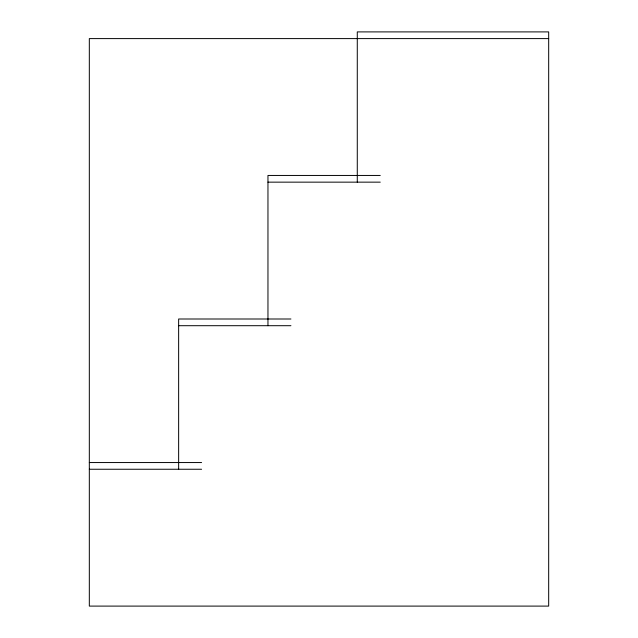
<?xml version="1.0" encoding="UTF-8"?>
<svg xmlns="http://www.w3.org/2000/svg" width="638" height="638" viewBox="0 0 638 638"><rect width="100%" height="100%" fill="white"/><g stroke="black" fill="none" stroke-linecap="round" stroke-linejoin="round"><path stroke-width="0.96" d="M548.68 38.599L89.32 38.599L89.32 606.1L548.68 606.1L548.68 31.9L357.28 31.9L357.28 182.149M380.248 175.45L267.96 175.45L267.96 325.699M267.96 182.149L380.248 182.149M290.928 319L178.64 319L178.64 469.249M178.64 325.699L290.928 325.699M89.32 462.55L201.608 462.55M89.32 469.249L201.608 469.249"/></g></svg>
